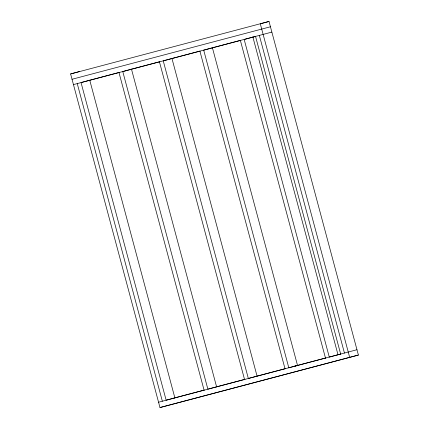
<?xml version="1.0" encoding="UTF-8"?>
<svg xmlns="http://www.w3.org/2000/svg" width="429" height="429" viewBox="0 0 429 429"><rect width="100%" height="100%" fill="white"/><g stroke="black" fill="none" stroke-linecap="round" stroke-linejoin="round"><path stroke-width="0.64" d="M70.603 73.949L269.01 21.45L358.397 355.051L159.99 407.55L70.603 73.949L79.311 71.579M269.01 21.45L260.296 23.82L349.689 357.421M270.436 26.775L72.029 79.274M271.863 32.095L73.456 84.593M356.971 349.726L158.564 402.225M159.99 407.55L358.397 355.051M89.291 80.346L119.069 72.474M131.371 69.225L159.856 61.696M171.514 58.617L200 51.089M212.301 47.839L240.138 40.482M252.44 37.232L255.679 36.374M174.399 397.978L204.177 390.106M213.245 387.709L214.538 387.371M216.479 386.856L244.97 379.327M256.622 376.249L285.108 368.72M294.374 366.269L325.895 357.942M337.548 354.863L340.787 354.005M259.357 35.468L344.466 353.099M255.561 36.47L340.674 354.102M240.385 40.482L325.498 358.113M199.919 51.174L285.028 368.806M159.449 61.867L244.557 379.499M118.983 72.565L204.091 390.197M77.247 83.591L162.355 401.222M89.752 80.223L81.043 82.588L166.152 400.219L174.866 397.855L89.752 80.223M131.488 69.192L122.774 71.563L207.883 389.194L216.597 386.824L131.488 69.192M171.959 58.5L163.245 60.864L248.353 378.496L257.068 376.131L171.959 58.5M212.425 47.807L203.711 50.172L288.819 367.803L297.533 365.438L212.425 47.807M252.896 37.108L244.181 39.479L329.29 357.11L338.004 354.74L252.896 37.108"/></g></svg>
